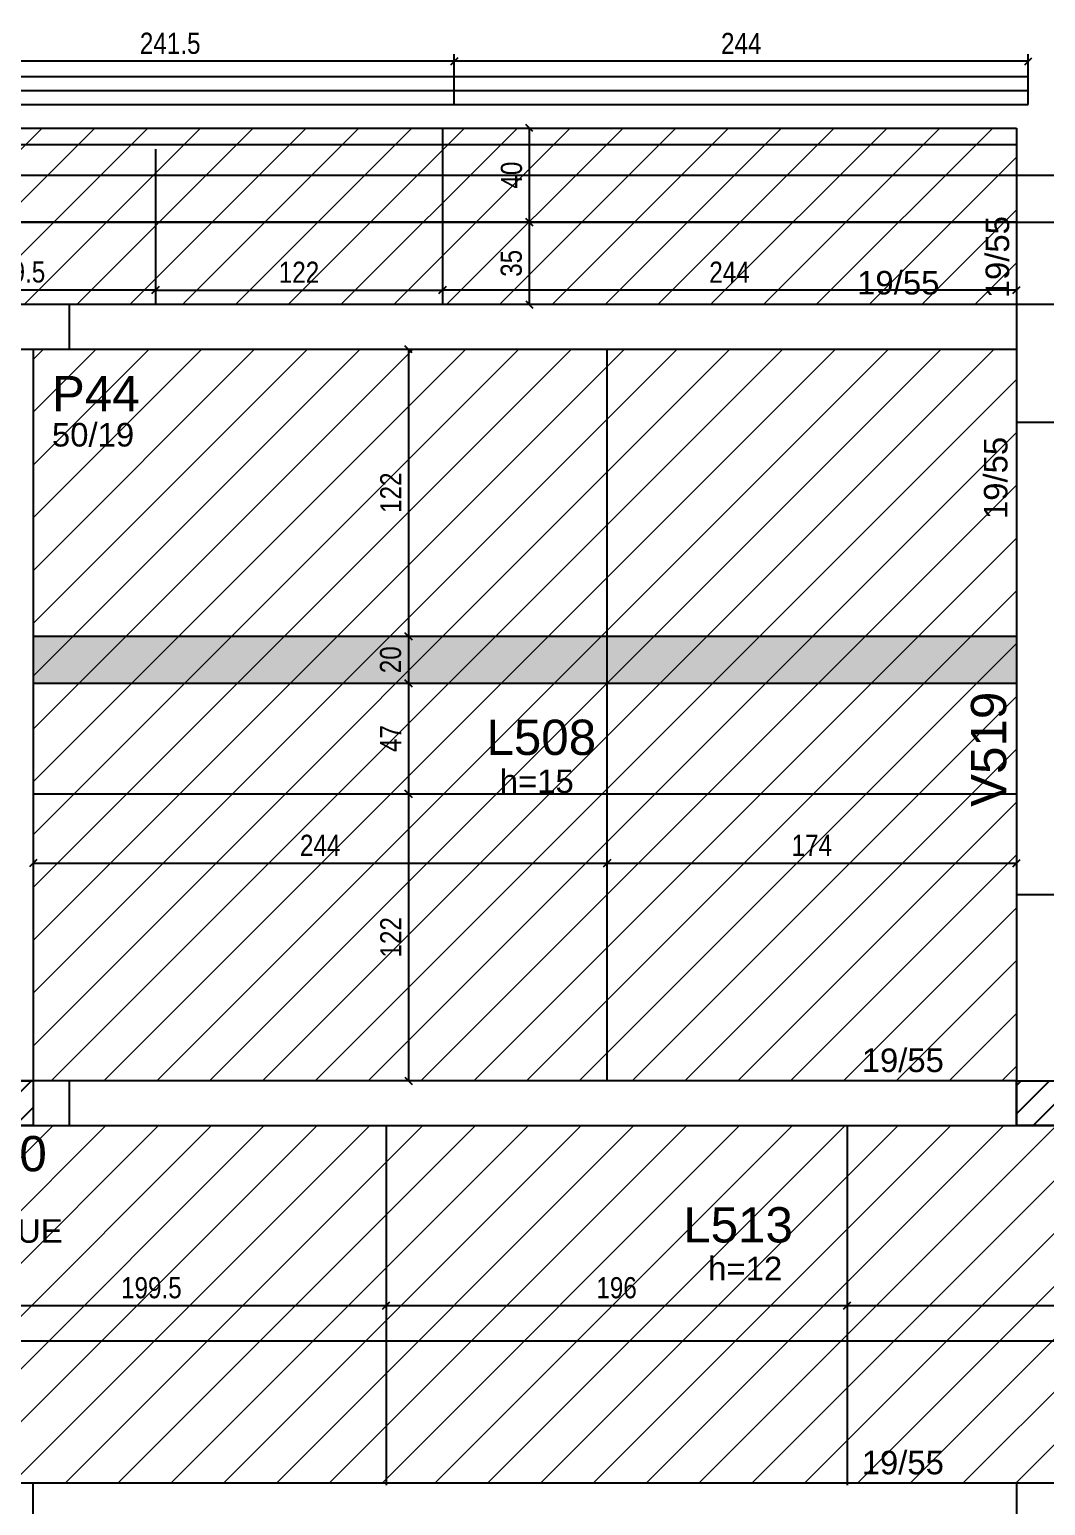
# Model space of a CAD drawing. Header units: millimetres. Extents: x 3536 to 7055, y 911 to 3688.
# Drawn here: x 4924 to 5356, y 3006 to 3634 of the extents above; entities that cross this region are included whole.
import ezdxf

# ---------------------------------------------------------------- set-up
doc = ezdxf.new("R2010")
doc.units = ezdxf.units.MM
for name, color, linetype in [('3', 3, 'Continuous'), ('4', 4, 'Continuous'), ('7', 7, 'Continuous'), ('COTA', 241, 'Continuous'), ('Painéis', 200, 'Continuous'), ('SARR_2.2x7', 40, 'Continuous')]:
    doc.layers.add(name, color=color, linetype=linetype)
doc.layers.add('Hachura', color=251, linetype='Continuous', lineweight=9)
doc.layers.add('REAPROVEITAMENTO', color=251, linetype='Continuous', lineweight=9)
doc.styles.add('COTA TECNICA-50', font='techl___.ttf', dxfattribs={"height": 9})
doc.styles.get("Standard").update_dxf_attribs({"font": 'arial.ttf'})
doc.dimstyles.new('COTA PAINEL-50', dxfattribs={"dimtxt": 9, "dimasz": 3, "dimexe": 3, "dimexo": 3, "dimgap": 3, "dimtad": 1, "dimdec": 1, "dimzin": 12, "dimdsep": 46, "dimtxsty": 'COTA TECNICA-50', "dimblk1": 'OBLIQUE', "dimblk2": 'OBLIQUE', "dimsah": 1, "dimcen": 0.9, "dimclrd": 4, "dimclre": 4, "dimclrt": 240, "dimadec": 1, "dimazin": 3, "dimtfac": 1, "dimtdec": 1, "dimtmove": 0, "dimatfit": 3, "dimfxl": 1, "dimtolj": 1, "dimtzin": 12, "dimarcsym": 0})

# ---------------------------------------------------------------- blocks, each defined once
blk = doc.blocks.new('_Oblique')
at = {"color": 0, "linetype": 'ByBlock', "lineweight": -2}
blk.add_line((-0.5, -0.5), (0.5, 0.5), dxfattribs=at)
blk = doc.blocks.new('*D12')
at = {"layer": 'COTA', "color": 4, "lineweight": -2, "transparency": 16777216}
blk.add_line((5515.72, 3091.32), (5271.72, 3091.32), dxfattribs=at)
at = {"layer": 'Defpoints', "color": 0, "transparency": 16777216}
for p in [(5271.72, 3091.32), (5271.72, 3091.32), (5515.72, 3091.32)]:
    blk.add_point(p, dxfattribs=at)
at = {"layer": 'COTA', "color": 4, "lineweight": -2, "transparency": 16777216, "xscale": 3, "yscale": 3, "zscale": 3, "rotation": 180}
blk.add_blockref('_Oblique', (5271.72, 3091.32), dxfattribs=at)
at = {"layer": 'COTA', "color": 4, "lineweight": -2, "transparency": 16777216, "xscale": 3, "yscale": 3, "zscale": 3}
blk.add_blockref('_Oblique', (5515.72, 3091.32), dxfattribs=at)
at = {"layer": 'COTA', "color": 240, "transparency": 16777216, "insert": (5393.72, 3098.89), "char_height": 9, "attachment_point": 5, "style": 'COTA TECNICA-50'}
blk.add_mtext('\\A1;244', dxfattribs=at)
blk = doc.blocks.new('*D13')
at = {"layer": 'COTA', "color": 4, "lineweight": -2, "transparency": 16777216}
blk.add_line((5271.72, 3091.32), (5075.72, 3091.32), dxfattribs=at)
at = {"layer": 'Defpoints', "color": 0, "transparency": 16777216}
for p in [(5075.72, 3091.32), (5075.72, 3091.32), (5271.72, 3091.32)]:
    blk.add_point(p, dxfattribs=at)
at = {"layer": 'COTA', "color": 4, "lineweight": -2, "transparency": 16777216, "xscale": 3, "yscale": 3, "zscale": 3, "rotation": 180}
blk.add_blockref('_Oblique', (5075.72, 3091.32), dxfattribs=at)
at = {"layer": 'COTA', "color": 4, "lineweight": -2, "transparency": 16777216, "xscale": 3, "yscale": 3, "zscale": 3}
blk.add_blockref('_Oblique', (5271.72, 3091.32), dxfattribs=at)
at = {"layer": 'COTA', "color": 240, "transparency": 16777216, "insert": (5173.72, 3098.94), "char_height": 9, "attachment_point": 5, "style": 'COTA TECNICA-50'}
blk.add_mtext('\\A1;196', dxfattribs=at)
blk = doc.blocks.new('*D197')
at = {"color": 4, "lineweight": -2, "transparency": 16777216}
for p, q in [((4876.22, 3093.72), (4876.22, 3094.32)), ((5075.72, 3091.32), (4876.22, 3091.32))]:
    blk.add_line(p, q, dxfattribs=at)
at = {"layer": 'Defpoints', "color": 0, "transparency": 16777216}
for p in [(4876.22, 3091.32), (4876.22, 3090.72), (5075.72, 3091.32)]:
    blk.add_point(p, dxfattribs=at)
at = {"color": 4, "lineweight": -2, "transparency": 16777216, "xscale": 3, "yscale": 3, "zscale": 3, "rotation": 180}
blk.add_blockref('_Oblique', (4876.22, 3091.32), dxfattribs=at)
at = {"color": 4, "lineweight": -2, "transparency": 16777216, "xscale": 3, "yscale": 3, "zscale": 3}
blk.add_blockref('_Oblique', (5075.72, 3091.32), dxfattribs=at)
at = {"color": 240, "transparency": 16777216, "insert": (4975.97, 3098.95), "char_height": 9, "attachment_point": 5, "style": 'COTA TECNICA-50'}
blk.add_mtext('\\A1;199.5', dxfattribs=at)
blk = doc.blocks.new('*D89')
at = {"layer": 'COTA', "color": 4, "lineweight": -2, "transparency": 16777216}
blk.add_line((5085.28, 3497.94), (5085.28, 3375.94), dxfattribs=at)
at = {"layer": 'Defpoints', "color": 0, "transparency": 16777216}
for p in [(5085.28, 3497.94), (5085.28, 3375.94), (5085.28, 3375.94)]:
    blk.add_point(p, dxfattribs=at)
at = {"layer": 'COTA', "color": 4, "lineweight": -2, "transparency": 16777216, "xscale": 3, "yscale": 3, "zscale": 3}
for p, rotation in [((5085.28, 3497.94), 90), ((5085.28, 3375.94), 270)]:
    blk.add_blockref('_Oblique', p, dxfattribs=dict(at, rotation=rotation))
at = {"layer": 'COTA', "color": 240, "transparency": 16777216, "insert": (5077.73, 3436.94), "char_height": 9, "attachment_point": 5, "rotation": 90, "style": 'COTA TECNICA-50'}
blk.add_mtext('\\A1;122', dxfattribs=at)
blk = doc.blocks.new('*D90')
at = {"layer": 'COTA', "color": 4, "lineweight": -2, "transparency": 16777216}
blk.add_line((5085.28, 3375.94), (5085.28, 3355.94), dxfattribs=at)
at = {"layer": 'Defpoints', "color": 0, "transparency": 16777216}
for p in [(5085.28, 3375.94), (5085.28, 3355.94), (5085.28, 3355.94)]:
    blk.add_point(p, dxfattribs=at)
at = {"layer": 'COTA', "color": 4, "lineweight": -2, "transparency": 16777216, "xscale": 3, "yscale": 3, "zscale": 3}
for p, rotation in [((5085.28, 3375.94), 90), ((5085.28, 3355.94), 270)]:
    blk.add_blockref('_Oblique', p, dxfattribs=dict(at, rotation=rotation))
at = {"layer": 'COTA', "color": 240, "transparency": 16777216, "insert": (5077.69, 3365.94), "char_height": 9, "attachment_point": 5, "rotation": 90, "style": 'COTA TECNICA-50'}
blk.add_mtext('\\A1;20', dxfattribs=at)
blk = doc.blocks.new('*D91')
at = {"layer": 'COTA', "color": 4, "lineweight": -2, "transparency": 16777216}
blk.add_line((5085.28, 3355.94), (5085.28, 3308.94), dxfattribs=at)
at = {"layer": 'Defpoints', "color": 0, "transparency": 16777216}
for p in [(5085.28, 3355.94), (5085.28, 3308.94), (5085.28, 3308.94)]:
    blk.add_point(p, dxfattribs=at)
at = {"layer": 'COTA', "color": 4, "lineweight": -2, "transparency": 16777216, "xscale": 3, "yscale": 3, "zscale": 3}
for p, rotation in [((5085.28, 3355.94), 90), ((5085.28, 3308.94), 270)]:
    blk.add_blockref('_Oblique', p, dxfattribs=dict(at, rotation=rotation))
at = {"layer": 'COTA', "color": 240, "transparency": 16777216, "insert": (5077.71, 3332.44), "char_height": 9, "attachment_point": 5, "rotation": 90, "style": 'COTA TECNICA-50'}
blk.add_mtext('\\A1;47', dxfattribs=at)
blk = doc.blocks.new('*D92')
at = {"layer": 'COTA', "color": 4, "lineweight": -2, "transparency": 16777216}
blk.add_line((5085.28, 3308.94), (5085.28, 3186.94), dxfattribs=at)
at = {"layer": 'Defpoints', "color": 0, "transparency": 16777216}
for p in [(5085.28, 3308.94), (5085.28, 3186.94), (5085.28, 3186.94)]:
    blk.add_point(p, dxfattribs=at)
at = {"layer": 'COTA', "color": 4, "lineweight": -2, "transparency": 16777216, "xscale": 3, "yscale": 3, "zscale": 3}
for p, rotation in [((5085.28, 3308.94), 90), ((5085.28, 3186.94), 270)]:
    blk.add_blockref('_Oblique', p, dxfattribs=dict(at, rotation=rotation))
at = {"layer": 'COTA', "color": 240, "transparency": 16777216, "insert": (5077.73, 3247.94), "char_height": 9, "attachment_point": 5, "rotation": 90, "style": 'COTA TECNICA-50'}
blk.add_mtext('\\A1;122', dxfattribs=at)
blk = doc.blocks.new('*D245')
at = {"layer": 'COTA', "color": 4, "lineweight": -2, "transparency": 16777216}
blk.add_line((4925.72, 3279.48), (5169.72, 3279.48), dxfattribs=at)
at = {"layer": 'Defpoints', "color": 0, "transparency": 16777216}
for p in [(4925.72, 3279.48), (5169.72, 3279.48), (5169.72, 3279.48)]:
    blk.add_point(p, dxfattribs=at)
at = {"layer": 'COTA', "color": 4, "lineweight": -2, "transparency": 16777216, "xscale": 3, "yscale": 3, "zscale": 3, "rotation": 180}
blk.add_blockref('_Oblique', (4925.72, 3279.48), dxfattribs=at)
at = {"layer": 'COTA', "color": 4, "lineweight": -2, "transparency": 16777216, "xscale": 3, "yscale": 3, "zscale": 3}
blk.add_blockref('_Oblique', (5169.72, 3279.48), dxfattribs=at)
at = {"layer": 'COTA', "color": 240, "transparency": 16777216, "insert": (5047.72, 3287.05), "char_height": 9, "attachment_point": 5, "style": 'COTA TECNICA-50'}
blk.add_mtext('\\A1;244', dxfattribs=at)
blk = doc.blocks.new('*D93')
at = {"layer": 'COTA', "color": 4, "lineweight": -2, "transparency": 16777216}
blk.add_line((5169.72, 3279.48), (5343.72, 3279.48), dxfattribs=at)
at = {"layer": 'Defpoints', "color": 0, "transparency": 16777216}
for p in [(5169.72, 3279.48), (5343.72, 3279.48), (5343.72, 3279.48)]:
    blk.add_point(p, dxfattribs=at)
at = {"layer": 'COTA', "color": 4, "lineweight": -2, "transparency": 16777216, "xscale": 3, "yscale": 3, "zscale": 3, "rotation": 180}
blk.add_blockref('_Oblique', (5169.72, 3279.48), dxfattribs=at)
at = {"layer": 'COTA', "color": 4, "lineweight": -2, "transparency": 16777216, "xscale": 3, "yscale": 3, "zscale": 3}
blk.add_blockref('_Oblique', (5343.72, 3279.48), dxfattribs=at)
at = {"layer": 'COTA', "color": 240, "transparency": 16777216, "insert": (5256.72, 3287.05), "char_height": 9, "attachment_point": 5, "style": 'COTA TECNICA-50'}
blk.add_mtext('\\A1;174', dxfattribs=at)
blk = doc.blocks.new('*D29')
at = {"layer": 'COTA', "color": 4, "lineweight": -2, "transparency": 16777216}
for p, q in [((5104.72, 3607.51), (5104.72, 3623.32)), ((5348.72, 3620.32), (5104.72, 3620.32)), ((5348.72, 3607.51), (5348.72, 3623.32))]:
    blk.add_line(p, q, dxfattribs=at)
at = {"layer": 'Defpoints', "color": 0, "transparency": 16777216}
for p in [(5104.72, 3620.32), (5104.72, 3604.51), (5348.72, 3604.51)]:
    blk.add_point(p, dxfattribs=at)
at = {"layer": 'COTA', "color": 4, "lineweight": -2, "transparency": 16777216, "xscale": 3, "yscale": 3, "zscale": 3, "rotation": 180}
blk.add_blockref('_Oblique', (5104.72, 3620.32), dxfattribs=at)
at = {"layer": 'COTA', "color": 4, "lineweight": -2, "transparency": 16777216, "xscale": 3, "yscale": 3, "zscale": 3}
blk.add_blockref('_Oblique', (5348.72, 3620.32), dxfattribs=at)
at = {"layer": 'COTA', "color": 240, "transparency": 16777216, "insert": (5226.72, 3627.89), "char_height": 9, "attachment_point": 5, "style": 'COTA TECNICA-50'}
blk.add_mtext('\\A1;244', dxfattribs=at)
blk = doc.blocks.new('*D258')
at = {"layer": 'COTA', "color": 4, "lineweight": -2, "transparency": 16777216}
for p, q in [((5343.72, 3523.1), (5099.72, 3523.1)), ((5099.72, 3520.94), (5099.72, 3520.1))]:
    blk.add_line(p, q, dxfattribs=at)
at = {"layer": 'Defpoints', "color": 0, "transparency": 16777216}
for p in [(5099.72, 3523.94), (5099.72, 3523.1), (5343.72, 3523.1)]:
    blk.add_point(p, dxfattribs=at)
at = {"layer": 'COTA', "color": 4, "lineweight": -2, "transparency": 16777216, "xscale": 3, "yscale": 3, "zscale": 3, "rotation": 180}
blk.add_blockref('_Oblique', (5099.72, 3523.1), dxfattribs=at)
at = {"layer": 'COTA', "color": 4, "lineweight": -2, "transparency": 16777216, "xscale": 3, "yscale": 3, "zscale": 3}
blk.add_blockref('_Oblique', (5343.72, 3523.1), dxfattribs=at)
at = {"layer": 'COTA', "color": 240, "transparency": 16777216, "insert": (5221.72, 3530.66), "char_height": 9, "attachment_point": 5, "style": 'COTA TECNICA-50'}
blk.add_mtext('\\A1;244', dxfattribs=at)
blk = doc.blocks.new('*D259')
at = {"layer": 'COTA', "color": 4, "lineweight": -2, "transparency": 16777216}
for p, q in [((4977.72, 3523.1), (4858.22, 3523.1)), ((4858.22, 3520.94), (4858.22, 3520.1))]:
    blk.add_line(p, q, dxfattribs=at)
at = {"layer": 'Defpoints', "color": 0, "transparency": 16777216}
for p in [(4858.22, 3523.94), (4858.22, 3523.1), (4977.72, 3523.1)]:
    blk.add_point(p, dxfattribs=at)
at = {"layer": 'COTA', "color": 4, "lineweight": -2, "transparency": 16777216, "xscale": 3, "yscale": 3, "zscale": 3, "rotation": 180}
blk.add_blockref('_Oblique', (4858.22, 3523.1), dxfattribs=at)
at = {"layer": 'COTA', "color": 4, "lineweight": -2, "transparency": 16777216, "xscale": 3, "yscale": 3, "zscale": 3}
blk.add_blockref('_Oblique', (4977.72, 3523.1), dxfattribs=at)
at = {"layer": 'COTA', "color": 240, "transparency": 16777216, "insert": (4917.97, 3530.72), "char_height": 9, "attachment_point": 5, "style": 'COTA TECNICA-50'}
blk.add_mtext('\\A1;119.5', dxfattribs=at)
blk = doc.blocks.new('*D155')
at = {"layer": 'COTA', "color": 4, "lineweight": -2, "transparency": 16777216}
blk.add_line((5136.69, 3516.94), (5136.69, 3551.94), dxfattribs=at)
at = {"layer": 'Defpoints', "color": 0, "transparency": 16777216}
for p in [(5136.69, 3551.94), (5136.69, 3551.94), (5136.69, 3516.94)]:
    blk.add_point(p, dxfattribs=at)
at = {"layer": 'COTA', "color": 4, "lineweight": -2, "transparency": 16777216, "xscale": 3, "yscale": 3, "zscale": 3}
for p, rotation in [((5136.69, 3551.94), 90), ((5136.69, 3516.94), 270)]:
    blk.add_blockref('_Oblique', p, dxfattribs=dict(at, rotation=rotation))
at = {"layer": 'COTA', "color": 240, "transparency": 16777216, "insert": (5128.99, 3534.44), "char_height": 9, "attachment_point": 5, "rotation": 90, "style": 'COTA TECNICA-50'}
blk.add_mtext('\\A1;35', dxfattribs=at)
blk = doc.blocks.new('*D156')
at = {"layer": 'COTA', "color": 4, "lineweight": -2, "transparency": 16777216}
blk.add_line((5136.69, 3551.94), (5136.69, 3591.94), dxfattribs=at)
at = {"layer": 'Defpoints', "color": 0, "transparency": 16777216}
for p in [(5136.69, 3591.94), (5136.69, 3591.94), (5136.69, 3551.94)]:
    blk.add_point(p, dxfattribs=at)
at = {"layer": 'COTA', "color": 4, "lineweight": -2, "transparency": 16777216, "xscale": 3, "yscale": 3, "zscale": 3}
for p, rotation in [((5136.69, 3591.94), 90), ((5136.69, 3551.94), 270)]:
    blk.add_blockref('_Oblique', p, dxfattribs=dict(at, rotation=rotation))
at = {"layer": 'COTA', "color": 240, "transparency": 16777216, "insert": (5129.09, 3571.94), "char_height": 9, "attachment_point": 5, "rotation": 90, "style": 'COTA TECNICA-50'}
blk.add_mtext('\\A1;40', dxfattribs=at)
blk = doc.blocks.new('*D262')
at = {"layer": 'COTA', "color": 4, "lineweight": -2, "transparency": 16777216}
blk.add_line((4977.72, 3523.1), (5099.72, 3523.1), dxfattribs=at)
at = {"layer": 'Defpoints', "color": 0, "transparency": 16777216}
for p in [(4977.72, 3523.1), (5099.72, 3523.1), (5099.72, 3523.1)]:
    blk.add_point(p, dxfattribs=at)
at = {"layer": 'COTA', "color": 4, "lineweight": -2, "transparency": 16777216, "xscale": 3, "yscale": 3, "zscale": 3, "rotation": 180}
blk.add_blockref('_Oblique', (4977.72, 3523.1), dxfattribs=at)
at = {"layer": 'COTA', "color": 4, "lineweight": -2, "transparency": 16777216, "xscale": 3, "yscale": 3, "zscale": 3}
blk.add_blockref('_Oblique', (5099.72, 3523.1), dxfattribs=at)
at = {"layer": 'COTA', "color": 240, "transparency": 16777216, "insert": (5038.72, 3530.65), "char_height": 9, "attachment_point": 5, "style": 'COTA TECNICA-50'}
blk.add_mtext('\\A1;122', dxfattribs=at)
blk = doc.blocks.new('*D311')
at = {"layer": 'COTA', "color": 4, "lineweight": -2, "transparency": 16777216}
for p, q in [((4863.22, 3616.91), (4863.22, 3623.32)), ((5104.72, 3620.32), (4863.22, 3620.32)), ((5104.72, 3616.91), (5104.72, 3623.32))]:
    blk.add_line(p, q, dxfattribs=at)
at = {"layer": 'Defpoints', "color": 0, "transparency": 16777216}
for p in [(4863.22, 3620.32), (4863.22, 3613.91), (5104.72, 3613.91)]:
    blk.add_point(p, dxfattribs=at)
at = {"layer": 'COTA', "color": 4, "lineweight": -2, "transparency": 16777216, "xscale": 3, "yscale": 3, "zscale": 3, "rotation": 180}
blk.add_blockref('_Oblique', (4863.22, 3620.32), dxfattribs=at)
at = {"layer": 'COTA', "color": 4, "lineweight": -2, "transparency": 16777216, "xscale": 3, "yscale": 3, "zscale": 3}
blk.add_blockref('_Oblique', (5104.72, 3620.32), dxfattribs=at)
at = {"layer": 'COTA', "color": 240, "transparency": 16777216, "insert": (4983.97, 3627.92), "char_height": 9, "attachment_point": 5, "style": 'COTA TECNICA-50'}
blk.add_mtext('\\A1;241.5', dxfattribs=at)
blk = doc.blocks.new('*D339')
at = {"layer": 'COTA', "color": 4, "lineweight": -2, "transparency": 16777216}
for p, q in [((3837.25, 3551.94), (6875.19, 3551.94)), ((6872.19, 3516.94), (6872.19, 3551.94))]:
    blk.add_line(p, q, dxfattribs=at)
at = {"layer": 'Defpoints', "color": 0, "transparency": 16777216}
for p in [(3834.25, 3551.94), (6872.19, 3551.94), (6872.19, 3516.94)]:
    blk.add_point(p, dxfattribs=at)
at = {"layer": 'COTA', "color": 4, "lineweight": -2, "transparency": 16777216, "xscale": 3, "yscale": 3, "zscale": 3}
for p, rotation in [((6872.19, 3551.94), 90), ((6872.19, 3516.94), 270)]:
    blk.add_blockref('_Oblique', p, dxfattribs=dict(at, rotation=rotation))
at = {"layer": 'COTA', "color": 240, "transparency": 16777216, "insert": (6864.49, 3534.44), "char_height": 9, "attachment_point": 5, "rotation": 90, "style": 'COTA TECNICA-50'}
blk.add_mtext('\\A1;35', dxfattribs=at)

msp = doc.modelspace()

# ---------------------------------------------------------------- hatches: boundary and pattern name
at = {"layer": 'Hachura', "linetype": 'ByBlock'}
h = msp.add_hatch(color=256, dxfattribs=at)
h.dxf.hatch_style = 1
h.paths.add_polyline_path([(4925.72, 3355.94), (5343.72, 3355.94), (5343.72, 3375.94), (4925.72, 3375.94)])
at = {"layer": 'REAPROVEITAMENTO', "linetype": 'ByBlock'}
h = msp.add_hatch(dxfattribs=at)
h.set_pattern_fill('ANSI31', color=256, scale=5, style=2)
h.set_pattern_definition([(45, (-2850.029, 1761.824), (-11.22532, 11.22532), [])])
h.paths.add_polyline_path([(4488.72, 3621.94), (4858.22, 3621.94), (4858.22, 3591.94), (5343.72, 3591.94), (5343.72, 3516.94), (4488.72, 3516.94)])
h = msp.add_hatch(dxfattribs=at)
h.set_pattern_fill('ANSI31', color=256, scale=5, style=2)
h.set_pattern_definition([(45, (-1551.529, 1573.824), (-11.22532, 11.22532), [])])
h.paths.add_polyline_path([(5343.72, 3186.94), (4925.72, 3186.94), (4925.72, 3497.94), (5343.72, 3497.94)])
h = msp.add_hatch(dxfattribs=at)
h.set_pattern_fill('ANSI31', color=256, scale=5, style=2)
h.set_pattern_definition([(45, (-159.788, 880.324), (-11.22532, 11.22532), [])])
h.paths.add_polyline_path([(3823.72, 3167.94), (3823.72, 3015.94), (6236.72, 3015.94), (6236.72, 3167.94)])

# ---------------------------------------------------------------- linework, layer by layer
at = {"layer": '3', "linetype": 'Continuous', "ltscale": 15}
for p, q in [((4838.22, 3571.94), (5868.22, 3571.94)), ((4925.72, 3497.94), (4925.72, 3186.94)), ((4906.72, 3168.67), (4925, 3186.94)), ((5343.72, 3172.92), (5357.75, 3186.94)), ((5343.72, 3184.94), (5345.73, 3186.94)), ((4918.02, 3167.94), (4925.72, 3175.64)), ((5350.77, 3167.94), (5362.72, 3179.9))]:
    msp.add_line(p, q, dxfattribs=at)
at = {"layer": '3', "linetype": 'Continuous'}
for points in [[(5343.72, 3571.94), (5343.72, 3516.94)], [(5343.72, 3516.94), (4941.22, 3516.94)], [(4941.22, 3497.94), (5343.72, 3497.94)], [(5343.72, 3466.94), (5343.72, 3265.94)], [(5343.72, 3186.94), (4941.22, 3186.94)], [(4941.22, 3167.94), (5343.72, 3167.94)], [(5343.72, 3015.94), (4925.72, 3015.94)]]:
    msp.add_lwpolyline(points, dxfattribs=at)
at = {"layer": '7', "linetype": 'Continuous'}
for points in [[(4891.22, 3497.94), (4941.22, 3497.94), (4941.22, 3516.94), (4891.22, 3516.94), (4891.22, 3497.94)], [(5343.72, 3466.94), (5362.72, 3466.94), (5362.72, 3516.94), (5343.72, 3516.94), (5343.72, 3466.94)], [(5343.72, 3167.94), (5362.72, 3167.94), (5362.72, 3265.94), (5343.72, 3265.94), (5343.72, 3167.94)], [(4891.22, 3167.94), (4941.22, 3167.94), (4941.22, 3186.94), (4891.22, 3186.94), (4891.22, 3167.94)], [(4906.72, 3186.94), (4925.72, 3186.94), (4925.72, 3167.94), (4906.72, 3167.94), (4906.72, 3186.94)], [(5343.72, 3186.94), (5362.72, 3186.94), (5362.72, 3167.94), (5343.72, 3167.94), (5343.72, 3186.94)], [(4906.72, 2929.94), (4925.72, 2929.94), (4925.72, 3015.94), (4906.72, 3015.94), (4906.72, 2929.94)], [(5343.72, 2929.94), (5362.72, 2929.94), (5362.72, 3015.94), (5343.72, 3015.94), (5343.72, 2929.94)]]:
    msp.add_lwpolyline(points, dxfattribs=at)
at = {"layer": 'Painéis', "linetype": 'ByBlock'}
for p, q in [((4863.22, 3613.91), (5104.72, 3613.91)), ((5104.72, 3613.91), (5348.72, 3613.91)), ((4863.22, 3601.91), (5104.72, 3601.91)), ((5104.72, 3601.91), (5348.72, 3601.91))]:
    msp.add_line(p, q, dxfattribs=at)
at = {"layer": 'Painéis'}
for p, q in [((5104.72, 3601.91), (5104.72, 3613.91)), ((5104.72, 3601.91), (5104.72, 3613.91)), ((5348.72, 3601.91), (5348.72, 3613.91)), ((4858.22, 3591.94), (5343.72, 3591.94)), ((5099.72, 3591.94), (5099.72, 3516.94)), ((5343.72, 3591.94), (5343.72, 3571.94)), ((4977.72, 3582.94), (4977.72, 3516.94)), ((5343.72, 3551.94), (4488.72, 3551.94)), ((5169.72, 3186.94), (5169.72, 3497.94)), ((4925.72, 3375.94), (5343.72, 3375.94)), ((4925.72, 3355.94), (5343.72, 3355.94)), ((4925.72, 3308.94), (5343.72, 3308.94)), ((5075.72, 3167.94), (5075.72, 3015.02)), ((5271.72, 3167.94), (5271.72, 3015.02)), ((3823.72, 3076.44), (6962.72, 3076.44))]:
    msp.add_line(p, q, dxfattribs=at)
at = {"layer": 'SARR_2.2x7', "linetype": 'Continuous'}
for p, q in [((4863.22, 3607.91), (5104.72, 3607.91)), ((5104.72, 3607.91), (5348.72, 3607.91)), ((4858.22, 3584.94), (5099.72, 3584.94)), ((5099.72, 3584.94), (5343.72, 3584.94))]:
    msp.add_line(p, q, dxfattribs=at)

# ---------------------------------------------------------------- texts
at = {"layer": '3', "linetype": 'Continuous'}
for p in [(5340.6, 3519.57), (5339.88, 3425.73)]:
    msp.add_text('19/55', height=10, rotation=90, dxfattribs=at).set_placement(p)
for s, p in [('19/55', (5275.99, 3521.2)), ('50/19', (4933.7, 3456.57)), ('h=15', (5124.04, 3309.28)), ('19/55', (5277.91, 3190.69)), ('SEGUE', (4889.36, 3118.12)), ('h=12', (5212.67, 3102.17)), ('19/55', (5277.91, 3019.69))]:
    msp.add_text(s, height=10, dxfattribs=at).set_placement(p)
at = {"layer": '4', "linetype": 'Continuous'}
for s, p in [('P44', (4933.7, 3471.57)), ('L508', (5118.41, 3325.47)), ('P50', (4894.24, 3148.49)), ('L513', (5202.06, 3118.24))]:
    msp.add_text(s, height=15, dxfattribs=at).set_placement(p)
msp.add_text('V519', height=15, rotation=90, dxfattribs=at).set_placement((5339.34, 3303.4))

# ---------------------------------------------------------------- dimensions: what is measured, and where the dimension line sits
dim = msp.add_linear_dim(base=(4876.22, 3091.32), p1=(5075.72, 3091.32), p2=(4876.22, 3090.72), dimstyle='COTA PAINEL-50')
dim.commit()
dim.dimension.update_dxf_attribs({"geometry": '*D197', "text_midpoint": (4975.97, 3098.95)})
at = {"layer": 'COTA'}
for base, p1, p2, picture, middle in [((4863.22, 3620.32), (5104.72, 3613.91), (4863.22, 3613.91), '*D311', (4983.97, 3627.92)), ((5099.72, 3523.1), (4977.72, 3523.1), (5099.72, 3523.1), '*D262', (5038.72, 3530.65)), ((5169.72, 3279.48), (4925.72, 3279.48), (5169.72, 3279.48), '*D245', (5047.72, 3287.05)), ((5343.72, 3279.48), (5169.72, 3279.48), (5343.72, 3279.48), '*D93', (5256.72, 3287.05)), ((5075.72, 3091.32), (5271.72, 3091.32), (5075.72, 3091.32), '*D13', (5173.72, 3098.94)), ((5271.72, 3091.32), (5515.72, 3091.32), (5271.72, 3091.32), '*D12', (5393.72, 3098.89))]:
    dim = msp.add_linear_dim(base=base, p1=p1, p2=p2, dimstyle='COTA PAINEL-50', dxfattribs=at)
    dim.commit()
    dim.dimension.update_dxf_attribs({"geometry": picture, "text_midpoint": middle})
for base, p1, p2, angle, picture, middle in [((5104.72, 3620.32), (5348.72, 3604.51), (5104.72, 3604.51), 180, '*D29', (5226.72, 3627.89)), ((5136.69, 3591.94), (5136.69, 3551.94), (5136.69, 3591.94), 90, '*D156', (5129.09, 3571.94)), ((6872.19, 3551.94), (6872.19, 3516.94), (3834.25, 3551.94), 90, '*D339', (6864.49, 3534.44)), ((5136.69, 3551.94), (5136.69, 3516.94), (5136.69, 3551.94), 90, '*D155', (5128.99, 3534.44)), ((4858.22, 3523.1), (4977.72, 3523.1), (4858.22, 3523.94), 180, '*D259', (4917.97, 3530.72)), ((5099.72, 3523.1), (5343.72, 3523.1), (5099.72, 3523.94), 180, '*D258', (5221.72, 3530.66)), ((5085.28, 3375.94), (5085.28, 3497.94), (5085.28, 3375.94), 90, '*D89', (5077.73, 3436.94)), ((5085.28, 3355.94), (5085.28, 3375.94), (5085.28, 3355.94), 90, '*D90', (5077.69, 3365.94)), ((5085.28, 3308.94), (5085.28, 3355.94), (5085.28, 3308.94), 90, '*D91', (5077.71, 3332.44)), ((5085.28, 3186.94), (5085.28, 3308.94), (5085.28, 3186.94), 90, '*D92', (5077.73, 3247.94))]:
    dim = msp.add_linear_dim(base=base, p1=p1, p2=p2, angle=angle, dimstyle='COTA PAINEL-50', dxfattribs=at)
    dim.commit()
    dim.dimension.update_dxf_attribs({"geometry": picture, "text_midpoint": middle})

doc.saveas('drawing.dxf')
